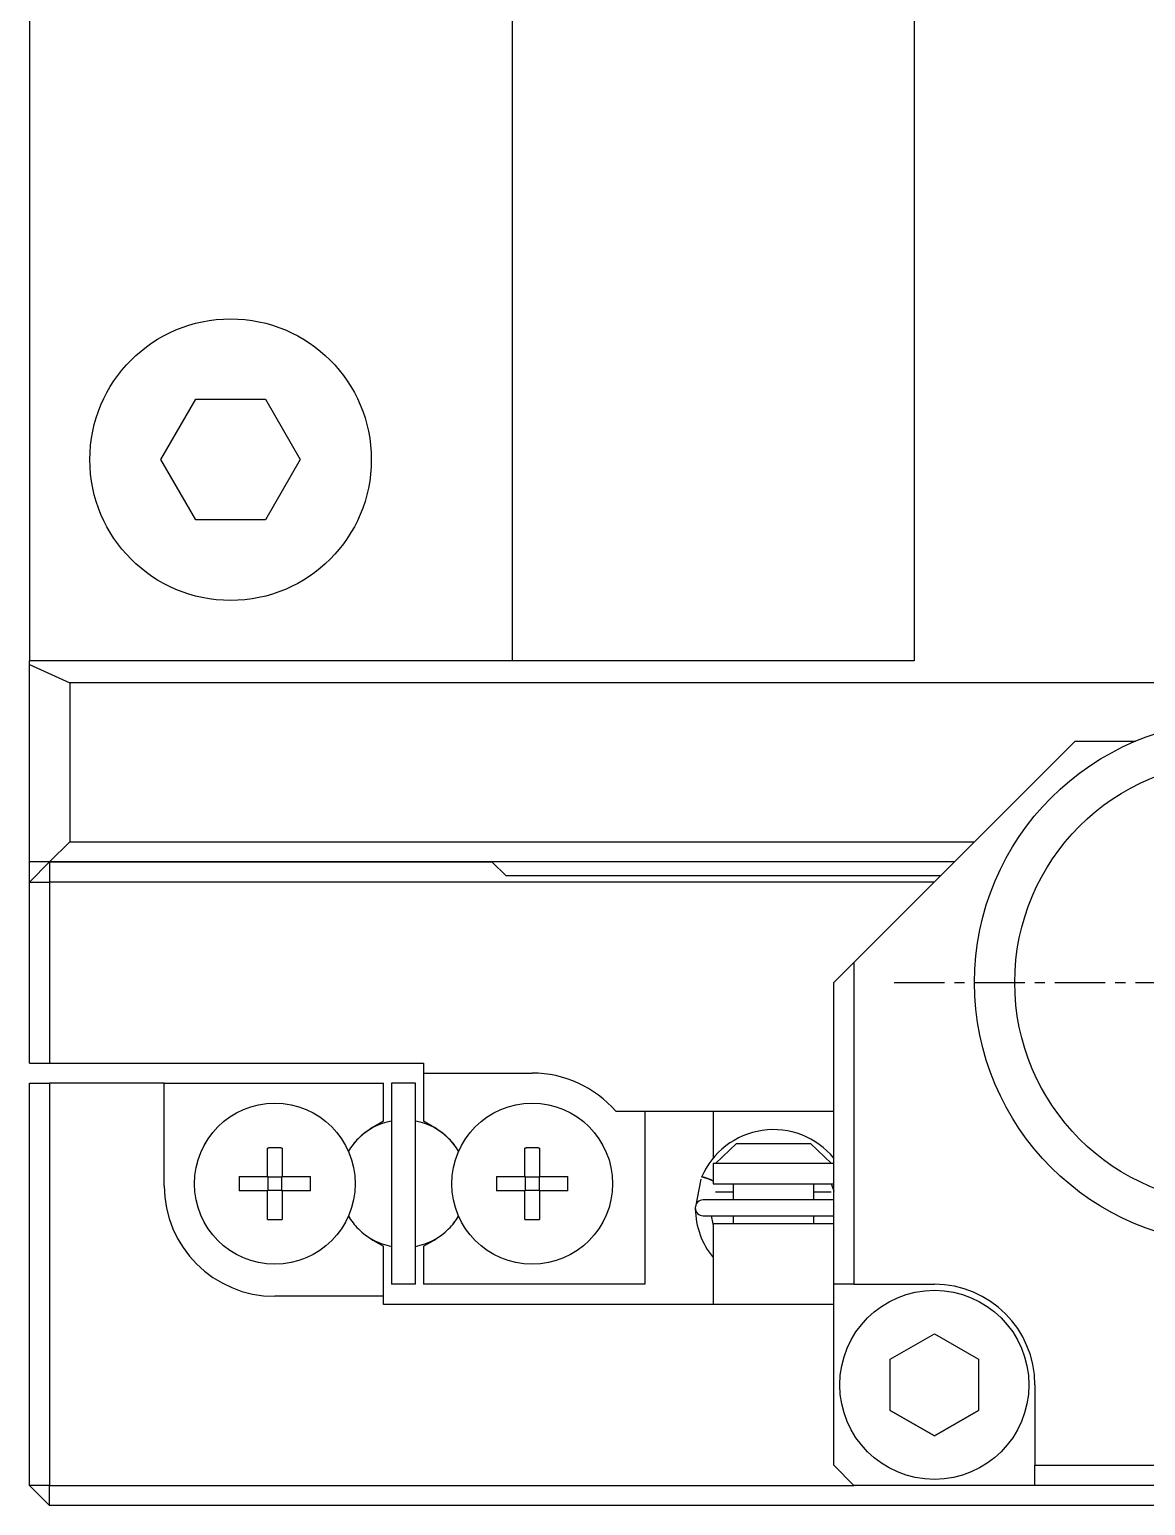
# Model space of a CAD drawing. Extents: x 93 to 387, y 67 to 413.
# Drawn here: x 110.28 to 138.03, y 274.05 to 310.75 of the extents above; entities that cross this region are included whole.
import ezdxf

# ---------------------------------------------------------------- set-up
doc = ezdxf.new("R2010")
doc.units = 0
doc.linetypes.add('CENTER', pattern=[2, 1.25, -0.25, 0.25, -0.25])
doc.layers.get('0').update_dxf_attribs({"linetype": 'CONTINUOUS'})

msp = doc.modelspace()

# ---------------------------------------------------------------- linework, layer by layer
at = {"color": 7, "linetype": 'CONTINUOUS'}
for p, q in [((110.278, 329.553), (110.278, 295.053)), ((132.278, 325.041), (132.278, 295.053)), ((113.546, 300.053), (114.412, 301.553)), ((114.412, 301.553), (116.144, 301.553)), ((116.144, 301.553), (117.01, 300.053)), ((114.412, 298.553), (113.546, 300.053)), ((117.01, 300.053), (116.144, 298.553)), ((116.144, 298.553), (114.412, 298.553)), ((113.278, 295.053), (110.278, 295.053)), ((110.278, 294.963), (110.278, 295.053)), ((113.628, 295.053), (113.278, 295.053)), ((116.928, 295.053), (113.628, 295.053)), ((117.278, 295.053), (116.928, 295.053)), ((132.278, 295.053), (117.278, 295.053)), ((110.278, 290.053), (110.278, 294.963)), ((110.278, 294.963), (111.278, 294.507)), ((169.278, 294.507), (111.278, 294.507)), ((111.278, 294.507), (111.278, 290.553)), ((136.278, 293.053), (130.778, 287.553)), ((136.278, 293.053), (137.778, 293.053)), ((110.778, 290.053), (111.278, 290.553)), ((111.278, 290.553), (133.778, 290.553)), ((110.278, 289.553), (110.278, 290.053)), ((110.778, 290.053), (110.278, 290.053)), ((110.778, 290.053), (110.278, 289.553)), ((121.778, 290.053), (110.778, 290.053)), ((110.778, 290.053), (121.778, 290.053)), ((110.778, 290.053), (110.778, 289.553)), ((133.278, 290.053), (121.778, 290.053)), ((122.128, 289.703), (121.778, 290.053)), ((110.278, 285.053), (110.278, 289.553)), ((110.278, 289.553), (110.778, 289.553)), ((132.778, 289.553), (110.778, 289.553)), ((110.778, 289.553), (110.778, 285.053)), ((132.928, 289.703), (122.128, 289.703)), ((130.278, 287.053), (130.778, 287.553)), ((130.778, 287.553), (130.778, 279.553)), ((130.278, 279.553), (130.278, 287.053)), ((110.278, 285.053), (110.778, 285.053)), ((110.778, 285.053), (120.078, 285.053)), ((120.078, 285.053), (120.078, 284.803)), ((120.078, 284.803), (122.778, 284.803)), ((120.078, 284.803), (120.078, 283.604)), ((110.278, 274.553), (110.278, 284.553)), ((110.278, 284.553), (110.778, 284.553)), ((110.778, 284.553), (110.778, 274.553)), ((113.628, 284.553), (110.778, 284.553)), ((113.628, 284.553), (119.078, 284.553)), ((113.628, 282.003), (113.628, 284.553)), ((119.078, 283.604), (119.078, 284.553)), ((119.278, 284.553), (119.278, 279.553)), ((119.878, 284.553), (119.278, 284.553)), ((119.878, 279.553), (119.878, 284.553)), ((124.857, 283.853), (127.703, 283.853)), ((125.578, 283.853), (125.578, 279.553)), ((127.278, 283.853), (127.278, 282.69)), ((127.703, 283.853), (129.853, 283.853)), ((129.853, 283.853), (130.278, 283.853)), ((119.078, 283.604), (118.818, 283.454)), ((120.338, 283.454), (120.078, 283.604)), ((116.198, 282.233), (116.198, 282.94)), ((116.558, 282.94), (116.558, 282.233)), ((122.598, 282.233), (122.598, 282.94)), ((122.958, 282.94), (122.958, 282.233)), ((127.333, 282.553), (127.862, 283.053)), ((127.862, 283.053), (129.695, 283.053)), ((129.695, 283.053), (130.224, 282.553)), ((127.278, 282.553), (127.278, 282.053)), ((127.333, 282.553), (127.278, 282.553)), ((130.224, 282.553), (127.333, 282.553)), ((130.278, 282.553), (130.224, 282.553)), ((115.492, 282.233), (116.198, 282.233)), ((116.209, 282.223), (116.198, 282.233)), ((116.209, 282.223), (116.548, 282.223)), ((116.209, 281.884), (116.209, 282.223)), ((116.548, 282.223), (116.558, 282.233)), ((116.548, 282.223), (116.548, 281.884)), ((116.558, 282.233), (117.265, 282.233)), ((121.892, 282.233), (122.598, 282.233)), ((122.609, 282.223), (122.598, 282.233)), ((122.609, 282.223), (122.948, 282.223)), ((122.609, 281.884), (122.609, 282.223)), ((122.948, 282.223), (122.958, 282.233)), ((122.948, 282.223), (122.948, 281.884)), ((122.958, 282.233), (123.665, 282.233)), ((127.002, 282.243), (126.99, 282.216)), ((126.993, 282.223), (127.216, 282.156)), ((116.198, 281.873), (115.492, 281.873)), ((116.209, 281.884), (116.198, 281.873)), ((116.198, 281.167), (116.198, 281.873)), ((116.548, 281.884), (116.209, 281.884)), ((116.548, 281.884), (116.558, 281.873)), ((116.558, 281.873), (116.558, 281.167)), ((117.265, 281.873), (116.558, 281.873)), ((122.598, 281.873), (121.892, 281.873)), ((122.609, 281.884), (122.598, 281.873)), ((122.598, 281.167), (122.598, 281.873)), ((122.948, 281.884), (122.609, 281.884)), ((122.948, 281.884), (122.958, 281.873)), ((122.958, 281.873), (122.958, 281.167)), ((123.665, 281.873), (122.958, 281.873)), ((126.969, 282.165), (126.835, 281.481)), ((127.216, 282.156), (127.278, 282.125)), ((127.278, 282.053), (130.278, 282.053)), ((127.338, 281.853), (127.778, 281.853)), ((127.338, 281.853), (127.778, 281.853)), ((127.778, 282.053), (127.778, 281.648)), ((129.778, 281.648), (129.778, 282.053)), ((129.778, 281.853), (130.216, 281.853)), ((129.778, 281.853), (130.216, 281.853)), ((130.213, 282.054), (130.279, 281.865)), ((130.278, 281.648), (127.028, 281.648)), ((127.028, 281.258), (130.278, 281.258)), ((127.275, 281.053), (127.235, 281.258)), ((127.778, 281.258), (127.778, 281.053)), ((129.778, 281.053), (129.778, 281.258)), ((127.278, 281.042), (127.275, 281.053)), ((130.278, 281.053), (127.278, 281.053)), ((127.278, 281.053), (127.278, 279.053)), ((118.818, 280.653), (119.078, 280.503)), ((119.078, 279.253), (119.078, 280.503)), ((120.078, 280.503), (120.338, 280.653)), ((120.078, 280.503), (120.078, 279.553)), ((119.078, 279.253), (116.378, 279.253)), ((119.078, 279.053), (119.078, 279.253)), ((119.878, 279.553), (119.278, 279.553)), ((125.578, 279.553), (120.078, 279.553)), ((130.278, 275.053), (130.278, 279.553)), ((130.778, 279.553), (130.278, 279.553)), ((130.778, 279.553), (132.778, 279.553)), ((130.278, 279.053), (119.078, 279.053)), ((131.678, 277.689), (132.778, 278.324)), ((132.778, 278.324), (133.878, 277.689)), ((131.678, 276.418), (131.678, 277.689)), ((133.878, 277.689), (133.878, 276.418)), ((135.278, 277.053), (135.278, 275.053)), ((131.678, 276.418), (132.778, 275.783)), ((132.778, 275.783), (131.678, 276.418)), ((132.778, 275.783), (133.878, 276.418)), ((133.878, 276.418), (132.778, 275.783)), ((130.278, 275.053), (130.778, 274.553)), ((135.278, 275.053), (145.278, 275.053)), ((135.278, 274.553), (135.278, 275.053)), ((110.778, 274.553), (110.278, 274.553)), ((110.778, 274.053), (110.278, 274.553)), ((110.778, 274.553), (130.778, 274.553)), ((110.778, 274.053), (110.778, 274.553)), ((135.278, 274.553), (130.778, 274.553)), ((145.278, 274.553), (135.278, 274.553)), ((169.778, 274.053), (110.778, 274.053))]:
    msp.add_line(p, q, dxfattribs=at)
at = {"color": 3, "linetype": 'CONTINUOUS'}
msp.add_line((122.278, 329.598), (122.278, 295.053), dxfattribs=at)
at = {"color": 1, "linetype": 'CENTER'}
msp.add_line((131.778, 287.053), (148.778, 287.053), dxfattribs=at)
at = {"color": 7, "linetype": 'CONTINUOUS'}
for points in [[(116.558, 282.94, 0), (116.555, 282.94, 0), (116.553, 282.94, 0), (116.55, 282.94, 0), (116.547, 282.94, 0), (116.544, 282.94, 0), (116.541, 282.94, 0), (116.539, 282.94, 0), (116.536, 282.94, 0), (116.533, 282.94, 0), (116.53, 282.941, 0), (116.527, 282.941, 0), (116.525, 282.941, 0), (116.522, 282.941, 0), (116.519, 282.941, 0), (116.516, 282.941, 0), (116.513, 282.941, 0), (116.51, 282.941, 0), (116.508, 282.941, 0), (116.505, 282.941, 0), (116.502, 282.941, 0), (116.499, 282.941, 0), (116.496, 282.941, 0), (116.494, 282.941, 0), (116.491, 282.941, 0), (116.488, 282.941, 0), (116.485, 282.941, 0), (116.482, 282.941, 0), (116.48, 282.941, 0), (116.477, 282.941, 0), (116.474, 282.941, 0), (116.471, 282.942, 0), (116.468, 282.942, 0), (116.465, 282.942, 0), (116.463, 282.942, 0), (116.46, 282.942, 0), (116.457, 282.942, 0), (116.454, 282.942, 0), (116.451, 282.942, 0), (116.449, 282.942, 0), (116.446, 282.942, 0), (116.443, 282.942, 0), (116.44, 282.942, 0), (116.437, 282.942, 0), (116.435, 282.942, 0), (116.432, 282.942, 0), (116.429, 282.942, 0), (116.426, 282.942, 0), (116.423, 282.942, 0), (116.42, 282.942, 0), (116.418, 282.942, 0), (116.415, 282.942, 0), (116.412, 282.942, 0), (116.409, 282.942, 0), (116.406, 282.942, 0), (116.404, 282.942, 0), (116.401, 282.942, 0), (116.398, 282.942, 0), (116.395, 282.942, 0), (116.392, 282.942, 0), (116.39, 282.942, 0), (116.387, 282.942, 0), (116.384, 282.942, 0), (116.381, 282.942, 0), (116.378, 282.942, 0), (116.375, 282.942, 0), (116.373, 282.942, 0), (116.37, 282.942, 0), (116.367, 282.942, 0), (116.364, 282.942, 0), (116.361, 282.942, 0), (116.359, 282.942, 0), (116.356, 282.942, 0), (116.353, 282.942, 0), (116.35, 282.942, 0), (116.347, 282.942, 0), (116.344, 282.942, 0), (116.342, 282.942, 0), (116.339, 282.942, 0), (116.336, 282.942, 0), (116.333, 282.942, 0), (116.33, 282.942, 0), (116.328, 282.942, 0), (116.325, 282.942, 0), (116.322, 282.942, 0), (116.319, 282.942, 0), (116.316, 282.942, 0), (116.314, 282.942, 0), (116.311, 282.942, 0), (116.308, 282.942, 0), (116.305, 282.942, 0), (116.302, 282.942, 0), (116.299, 282.942, 0), (116.297, 282.942, 0), (116.294, 282.942, 0), (116.291, 282.942, 0), (116.288, 282.942, 0), (116.285, 282.942, 0), (116.283, 282.941, 0), (116.28, 282.941, 0), (116.277, 282.941, 0), (116.274, 282.941, 0), (116.271, 282.941, 0), (116.269, 282.941, 0), (116.266, 282.941, 0), (116.263, 282.941, 0), (116.26, 282.941, 0), (116.257, 282.941, 0), (116.254, 282.941, 0), (116.252, 282.941, 0), (116.249, 282.941, 0), (116.246, 282.941, 0), (116.243, 282.941, 0), (116.24, 282.941, 0), (116.238, 282.941, 0), (116.235, 282.941, 0), (116.232, 282.941, 0), (116.229, 282.941, 0), (116.226, 282.941, 0), (116.224, 282.94, 0), (116.221, 282.94, 0), (116.218, 282.94, 0), (116.215, 282.94, 0), (116.212, 282.94, 0), (116.209, 282.94, 0), (116.207, 282.94, 0), (116.204, 282.94, 0), (116.201, 282.94, 0), (116.198, 282.94, 0)], [(122.958, 282.94, 0), (122.955, 282.94, 0), (122.953, 282.94, 0), (122.95, 282.94, 0), (122.947, 282.94, 0), (122.944, 282.94, 0), (122.941, 282.94, 0), (122.939, 282.94, 0), (122.936, 282.94, 0), (122.933, 282.94, 0), (122.93, 282.941, 0), (122.927, 282.941, 0), (122.925, 282.941, 0), (122.922, 282.941, 0), (122.919, 282.941, 0), (122.916, 282.941, 0), (122.913, 282.941, 0), (122.91, 282.941, 0), (122.908, 282.941, 0), (122.905, 282.941, 0), (122.902, 282.941, 0), (122.899, 282.941, 0), (122.896, 282.941, 0), (122.894, 282.941, 0), (122.891, 282.941, 0), (122.888, 282.941, 0), (122.885, 282.941, 0), (122.882, 282.941, 0), (122.88, 282.941, 0), (122.877, 282.941, 0), (122.874, 282.941, 0), (122.871, 282.942, 0), (122.868, 282.942, 0), (122.865, 282.942, 0), (122.863, 282.942, 0), (122.86, 282.942, 0), (122.857, 282.942, 0), (122.854, 282.942, 0), (122.851, 282.942, 0), (122.849, 282.942, 0), (122.846, 282.942, 0), (122.843, 282.942, 0), (122.84, 282.942, 0), (122.837, 282.942, 0), (122.835, 282.942, 0), (122.832, 282.942, 0), (122.829, 282.942, 0), (122.826, 282.942, 0), (122.823, 282.942, 0), (122.82, 282.942, 0), (122.818, 282.942, 0), (122.815, 282.942, 0), (122.812, 282.942, 0), (122.809, 282.942, 0), (122.806, 282.942, 0), (122.804, 282.942, 0), (122.801, 282.942, 0), (122.798, 282.942, 0), (122.795, 282.942, 0), (122.792, 282.942, 0), (122.79, 282.942, 0), (122.787, 282.942, 0), (122.784, 282.942, 0), (122.781, 282.942, 0), (122.778, 282.942, 0), (122.775, 282.942, 0), (122.773, 282.942, 0), (122.77, 282.942, 0), (122.767, 282.942, 0), (122.764, 282.942, 0), (122.761, 282.942, 0), (122.759, 282.942, 0), (122.756, 282.942, 0), (122.753, 282.942, 0), (122.75, 282.942, 0), (122.747, 282.942, 0), (122.744, 282.942, 0), (122.742, 282.942, 0), (122.739, 282.942, 0), (122.736, 282.942, 0), (122.733, 282.942, 0), (122.73, 282.942, 0), (122.728, 282.942, 0), (122.725, 282.942, 0), (122.722, 282.942, 0), (122.719, 282.942, 0), (122.716, 282.942, 0), (122.714, 282.942, 0), (122.711, 282.942, 0), (122.708, 282.942, 0), (122.705, 282.942, 0), (122.702, 282.942, 0), (122.699, 282.942, 0), (122.697, 282.942, 0), (122.694, 282.942, 0), (122.691, 282.942, 0), (122.688, 282.942, 0), (122.685, 282.942, 0), (122.683, 282.941, 0), (122.68, 282.941, 0), (122.677, 282.941, 0), (122.674, 282.941, 0), (122.671, 282.941, 0), (122.669, 282.941, 0), (122.666, 282.941, 0), (122.663, 282.941, 0), (122.66, 282.941, 0), (122.657, 282.941, 0), (122.654, 282.941, 0), (122.652, 282.941, 0), (122.649, 282.941, 0), (122.646, 282.941, 0), (122.643, 282.941, 0), (122.64, 282.941, 0), (122.638, 282.941, 0), (122.635, 282.941, 0), (122.632, 282.941, 0), (122.629, 282.941, 0), (122.626, 282.941, 0), (122.624, 282.94, 0), (122.621, 282.94, 0), (122.618, 282.94, 0), (122.615, 282.94, 0), (122.612, 282.94, 0), (122.609, 282.94, 0), (122.607, 282.94, 0), (122.604, 282.94, 0), (122.601, 282.94, 0), (122.598, 282.94, 0)], [(115.492, 282.233, 0), (115.492, 282.231, 0), (115.492, 282.228, 0), (115.492, 282.225, 0), (115.492, 282.222, 0), (115.492, 282.219, 0), (115.491, 282.217, 0), (115.491, 282.214, 0), (115.491, 282.211, 0), (115.491, 282.208, 0), (115.491, 282.205, 0), (115.491, 282.203, 0), (115.491, 282.2, 0), (115.491, 282.197, 0), (115.491, 282.194, 0), (115.491, 282.191, 0), (115.491, 282.189, 0), (115.491, 282.186, 0), (115.491, 282.183, 0), (115.491, 282.18, 0), (115.491, 282.177, 0), (115.491, 282.174, 0), (115.491, 282.172, 0), (115.491, 282.169, 0), (115.491, 282.166, 0), (115.49, 282.163, 0), (115.49, 282.16, 0), (115.49, 282.158, 0), (115.49, 282.155, 0), (115.49, 282.152, 0), (115.49, 282.149, 0), (115.49, 282.146, 0), (115.49, 282.144, 0), (115.49, 282.141, 0), (115.49, 282.138, 0), (115.49, 282.135, 0), (115.49, 282.132, 0), (115.49, 282.129, 0), (115.49, 282.127, 0), (115.49, 282.124, 0), (115.49, 282.121, 0), (115.49, 282.118, 0), (115.49, 282.115, 0), (115.49, 282.113, 0), (115.49, 282.11, 0), (115.49, 282.107, 0), (115.49, 282.104, 0), (115.49, 282.101, 0), (115.49, 282.099, 0), (115.49, 282.096, 0), (115.49, 282.093, 0), (115.49, 282.09, 0), (115.49, 282.087, 0), (115.49, 282.084, 0), (115.49, 282.082, 0), (115.49, 282.079, 0), (115.49, 282.076, 0), (115.49, 282.073, 0), (115.49, 282.07, 0), (115.49, 282.068, 0), (115.49, 282.065, 0), (115.49, 282.062, 0), (115.49, 282.059, 0), (115.49, 282.056, 0), (115.49, 282.053, 0), (115.49, 282.051, 0), (115.49, 282.048, 0), (115.49, 282.045, 0), (115.49, 282.042, 0), (115.49, 282.039, 0), (115.49, 282.037, 0), (115.49, 282.034, 0), (115.49, 282.031, 0), (115.49, 282.028, 0), (115.49, 282.025, 0), (115.49, 282.023, 0), (115.49, 282.02, 0), (115.49, 282.017, 0), (115.49, 282.014, 0), (115.49, 282.011, 0), (115.49, 282.008, 0), (115.49, 282.006, 0), (115.49, 282.003, 0), (115.49, 282, 0), (115.49, 281.997, 0), (115.49, 281.994, 0), (115.49, 281.992, 0), (115.49, 281.989, 0), (115.49, 281.986, 0), (115.49, 281.983, 0), (115.49, 281.98, 0), (115.49, 281.978, 0), (115.49, 281.975, 0), (115.49, 281.972, 0), (115.49, 281.969, 0), (115.49, 281.966, 0), (115.49, 281.963, 0), (115.49, 281.961, 0), (115.49, 281.958, 0), (115.49, 281.955, 0), (115.49, 281.952, 0), (115.49, 281.949, 0), (115.49, 281.947, 0), (115.49, 281.944, 0), (115.491, 281.941, 0), (115.491, 281.938, 0), (115.491, 281.935, 0), (115.491, 281.933, 0), (115.491, 281.93, 0), (115.491, 281.927, 0), (115.491, 281.924, 0), (115.491, 281.921, 0), (115.491, 281.918, 0), (115.491, 281.916, 0), (115.491, 281.913, 0), (115.491, 281.91, 0), (115.491, 281.907, 0), (115.491, 281.904, 0), (115.491, 281.902, 0), (115.491, 281.899, 0), (115.491, 281.896, 0), (115.491, 281.893, 0), (115.491, 281.89, 0), (115.492, 281.888, 0), (115.492, 281.885, 0), (115.492, 281.882, 0), (115.492, 281.879, 0), (115.492, 281.876, 0), (115.492, 281.873, 0)], [(117.265, 281.873, 0), (117.265, 281.876, 0), (117.265, 281.879, 0), (117.265, 281.882, 0), (117.265, 281.885, 0), (117.265, 281.888, 0), (117.265, 281.89, 0), (117.265, 281.893, 0), (117.265, 281.896, 0), (117.265, 281.899, 0), (117.265, 281.902, 0), (117.265, 281.904, 0), (117.265, 281.907, 0), (117.265, 281.91, 0), (117.265, 281.913, 0), (117.266, 281.916, 0), (117.266, 281.918, 0), (117.266, 281.921, 0), (117.266, 281.924, 0), (117.266, 281.927, 0), (117.266, 281.93, 0), (117.266, 281.933, 0), (117.266, 281.935, 0), (117.266, 281.938, 0), (117.266, 281.941, 0), (117.266, 281.944, 0), (117.266, 281.947, 0), (117.266, 281.949, 0), (117.266, 281.952, 0), (117.266, 281.955, 0), (117.266, 281.958, 0), (117.266, 281.961, 0), (117.266, 281.963, 0), (117.266, 281.966, 0), (117.266, 281.969, 0), (117.266, 281.972, 0), (117.266, 281.975, 0), (117.266, 281.978, 0), (117.266, 281.98, 0), (117.267, 281.983, 0), (117.267, 281.986, 0), (117.267, 281.989, 0), (117.267, 281.992, 0), (117.267, 281.994, 0), (117.267, 281.997, 0), (117.267, 282, 0), (117.267, 282.003, 0), (117.267, 282.006, 0), (117.267, 282.008, 0), (117.267, 282.011, 0), (117.267, 282.014, 0), (117.267, 282.017, 0), (117.267, 282.02, 0), (117.267, 282.023, 0), (117.267, 282.025, 0), (117.267, 282.028, 0), (117.267, 282.031, 0), (117.267, 282.034, 0), (117.267, 282.037, 0), (117.267, 282.039, 0), (117.267, 282.042, 0), (117.267, 282.045, 0), (117.267, 282.048, 0), (117.267, 282.051, 0), (117.267, 282.053, 0), (117.267, 282.056, 0), (117.267, 282.059, 0), (117.267, 282.062, 0), (117.267, 282.065, 0), (117.267, 282.068, 0), (117.267, 282.07, 0), (117.267, 282.073, 0), (117.267, 282.076, 0), (117.267, 282.079, 0), (117.267, 282.082, 0), (117.267, 282.084, 0), (117.267, 282.087, 0), (117.267, 282.09, 0), (117.267, 282.093, 0), (117.267, 282.096, 0), (117.267, 282.099, 0), (117.267, 282.101, 0), (117.267, 282.104, 0), (117.267, 282.107, 0), (117.267, 282.11, 0), (117.267, 282.113, 0), (117.267, 282.115, 0), (117.267, 282.118, 0), (117.267, 282.121, 0), (117.267, 282.124, 0), (117.266, 282.127, 0), (117.266, 282.129, 0), (117.266, 282.132, 0), (117.266, 282.135, 0), (117.266, 282.138, 0), (117.266, 282.141, 0), (117.266, 282.144, 0), (117.266, 282.146, 0), (117.266, 282.149, 0), (117.266, 282.152, 0), (117.266, 282.155, 0), (117.266, 282.158, 0), (117.266, 282.16, 0), (117.266, 282.163, 0), (117.266, 282.166, 0), (117.266, 282.169, 0), (117.266, 282.172, 0), (117.266, 282.174, 0), (117.266, 282.177, 0), (117.266, 282.18, 0), (117.266, 282.183, 0), (117.266, 282.186, 0), (117.266, 282.189, 0), (117.266, 282.191, 0), (117.265, 282.194, 0), (117.265, 282.197, 0), (117.265, 282.2, 0), (117.265, 282.203, 0), (117.265, 282.205, 0), (117.265, 282.208, 0), (117.265, 282.211, 0), (117.265, 282.214, 0), (117.265, 282.217, 0), (117.265, 282.219, 0), (117.265, 282.222, 0), (117.265, 282.225, 0), (117.265, 282.228, 0), (117.265, 282.231, 0), (117.265, 282.233, 0)], [(121.892, 282.233, 0), (121.892, 282.231, 0), (121.892, 282.228, 0), (121.892, 282.225, 0), (121.892, 282.222, 0), (121.892, 282.219, 0), (121.891, 282.217, 0), (121.891, 282.214, 0), (121.891, 282.211, 0), (121.891, 282.208, 0), (121.891, 282.205, 0), (121.891, 282.203, 0), (121.891, 282.2, 0), (121.891, 282.197, 0), (121.891, 282.194, 0), (121.891, 282.191, 0), (121.891, 282.189, 0), (121.891, 282.186, 0), (121.891, 282.183, 0), (121.891, 282.18, 0), (121.891, 282.177, 0), (121.891, 282.174, 0), (121.891, 282.172, 0), (121.891, 282.169, 0), (121.891, 282.166, 0), (121.89, 282.163, 0), (121.89, 282.16, 0), (121.89, 282.158, 0), (121.89, 282.155, 0), (121.89, 282.152, 0), (121.89, 282.149, 0), (121.89, 282.146, 0), (121.89, 282.144, 0), (121.89, 282.141, 0), (121.89, 282.138, 0), (121.89, 282.135, 0), (121.89, 282.132, 0), (121.89, 282.129, 0), (121.89, 282.127, 0), (121.89, 282.124, 0), (121.89, 282.121, 0), (121.89, 282.118, 0), (121.89, 282.115, 0), (121.89, 282.113, 0), (121.89, 282.11, 0), (121.89, 282.107, 0), (121.89, 282.104, 0), (121.89, 282.101, 0), (121.89, 282.099, 0), (121.89, 282.096, 0), (121.89, 282.093, 0), (121.89, 282.09, 0), (121.89, 282.087, 0), (121.89, 282.084, 0), (121.89, 282.082, 0), (121.89, 282.079, 0), (121.89, 282.076, 0), (121.89, 282.073, 0), (121.89, 282.07, 0), (121.89, 282.068, 0), (121.89, 282.065, 0), (121.89, 282.062, 0), (121.89, 282.059, 0), (121.89, 282.056, 0), (121.89, 282.053, 0), (121.89, 282.051, 0), (121.89, 282.048, 0), (121.89, 282.045, 0), (121.89, 282.042, 0), (121.89, 282.039, 0), (121.89, 282.037, 0), (121.89, 282.034, 0), (121.89, 282.031, 0), (121.89, 282.028, 0), (121.89, 282.025, 0), (121.89, 282.023, 0), (121.89, 282.02, 0), (121.89, 282.017, 0), (121.89, 282.014, 0), (121.89, 282.011, 0), (121.89, 282.008, 0), (121.89, 282.006, 0), (121.89, 282.003, 0), (121.89, 282, 0), (121.89, 281.997, 0), (121.89, 281.994, 0), (121.89, 281.992, 0), (121.89, 281.989, 0), (121.89, 281.986, 0), (121.89, 281.983, 0), (121.89, 281.98, 0), (121.89, 281.978, 0), (121.89, 281.975, 0), (121.89, 281.972, 0), (121.89, 281.969, 0), (121.89, 281.966, 0), (121.89, 281.963, 0), (121.89, 281.961, 0), (121.89, 281.958, 0), (121.89, 281.955, 0), (121.89, 281.952, 0), (121.89, 281.949, 0), (121.89, 281.947, 0), (121.89, 281.944, 0), (121.891, 281.941, 0), (121.891, 281.938, 0), (121.891, 281.935, 0), (121.891, 281.933, 0), (121.891, 281.93, 0), (121.891, 281.927, 0), (121.891, 281.924, 0), (121.891, 281.921, 0), (121.891, 281.918, 0), (121.891, 281.916, 0), (121.891, 281.913, 0), (121.891, 281.91, 0), (121.891, 281.907, 0), (121.891, 281.904, 0), (121.891, 281.902, 0), (121.891, 281.899, 0), (121.891, 281.896, 0), (121.891, 281.893, 0), (121.891, 281.89, 0), (121.892, 281.888, 0), (121.892, 281.885, 0), (121.892, 281.882, 0), (121.892, 281.879, 0), (121.892, 281.876, 0), (121.892, 281.873, 0)], [(123.665, 281.873, 0), (123.665, 281.876, 0), (123.665, 281.879, 0), (123.665, 281.882, 0), (123.665, 281.885, 0), (123.665, 281.888, 0), (123.665, 281.89, 0), (123.665, 281.893, 0), (123.665, 281.896, 0), (123.665, 281.899, 0), (123.665, 281.902, 0), (123.665, 281.904, 0), (123.665, 281.907, 0), (123.665, 281.91, 0), (123.665, 281.913, 0), (123.666, 281.916, 0), (123.666, 281.918, 0), (123.666, 281.921, 0), (123.666, 281.924, 0), (123.666, 281.927, 0), (123.666, 281.93, 0), (123.666, 281.933, 0), (123.666, 281.935, 0), (123.666, 281.938, 0), (123.666, 281.941, 0), (123.666, 281.944, 0), (123.666, 281.947, 0), (123.666, 281.949, 0), (123.666, 281.952, 0), (123.666, 281.955, 0), (123.666, 281.958, 0), (123.666, 281.961, 0), (123.666, 281.963, 0), (123.666, 281.966, 0), (123.666, 281.969, 0), (123.666, 281.972, 0), (123.666, 281.975, 0), (123.666, 281.978, 0), (123.666, 281.98, 0), (123.667, 281.983, 0), (123.667, 281.986, 0), (123.667, 281.989, 0), (123.667, 281.992, 0), (123.667, 281.994, 0), (123.667, 281.997, 0), (123.667, 282, 0), (123.667, 282.003, 0), (123.667, 282.006, 0), (123.667, 282.008, 0), (123.667, 282.011, 0), (123.667, 282.014, 0), (123.667, 282.017, 0), (123.667, 282.02, 0), (123.667, 282.023, 0), (123.667, 282.025, 0), (123.667, 282.028, 0), (123.667, 282.031, 0), (123.667, 282.034, 0), (123.667, 282.037, 0), (123.667, 282.039, 0), (123.667, 282.042, 0), (123.667, 282.045, 0), (123.667, 282.048, 0), (123.667, 282.051, 0), (123.667, 282.053, 0), (123.667, 282.056, 0), (123.667, 282.059, 0), (123.667, 282.062, 0), (123.667, 282.065, 0), (123.667, 282.068, 0), (123.667, 282.07, 0), (123.667, 282.073, 0), (123.667, 282.076, 0), (123.667, 282.079, 0), (123.667, 282.082, 0), (123.667, 282.084, 0), (123.667, 282.087, 0), (123.667, 282.09, 0), (123.667, 282.093, 0), (123.667, 282.096, 0), (123.667, 282.099, 0), (123.667, 282.101, 0), (123.667, 282.104, 0), (123.667, 282.107, 0), (123.667, 282.11, 0), (123.667, 282.113, 0), (123.667, 282.115, 0), (123.667, 282.118, 0), (123.667, 282.121, 0), (123.667, 282.124, 0), (123.666, 282.127, 0), (123.666, 282.129, 0), (123.666, 282.132, 0), (123.666, 282.135, 0), (123.666, 282.138, 0), (123.666, 282.141, 0), (123.666, 282.144, 0), (123.666, 282.146, 0), (123.666, 282.149, 0), (123.666, 282.152, 0), (123.666, 282.155, 0), (123.666, 282.158, 0), (123.666, 282.16, 0), (123.666, 282.163, 0), (123.666, 282.166, 0), (123.666, 282.169, 0), (123.666, 282.172, 0), (123.666, 282.174, 0), (123.666, 282.177, 0), (123.666, 282.18, 0), (123.666, 282.183, 0), (123.666, 282.186, 0), (123.666, 282.189, 0), (123.666, 282.191, 0), (123.665, 282.194, 0), (123.665, 282.197, 0), (123.665, 282.2, 0), (123.665, 282.203, 0), (123.665, 282.205, 0), (123.665, 282.208, 0), (123.665, 282.211, 0), (123.665, 282.214, 0), (123.665, 282.217, 0), (123.665, 282.219, 0), (123.665, 282.222, 0), (123.665, 282.225, 0), (123.665, 282.228, 0), (123.665, 282.231, 0), (123.665, 282.233, 0)], [(126.994, 282.217, 0), (126.994, 282.217, 0), (126.994, 282.217, 0), (126.994, 282.217, 0), (126.994, 282.217, 0), (126.994, 282.217, 0), (126.994, 282.217, 0), (126.993, 282.217, 0), (126.993, 282.217, 0), (126.993, 282.217, 0), (126.993, 282.217, 0), (126.993, 282.217, 0), (126.993, 282.217, 0), (126.993, 282.217, 0), (126.993, 282.217, 0), (126.993, 282.217, 0), (126.993, 282.217, 0), (126.993, 282.217, 0), (126.993, 282.217, 0), (126.993, 282.217, 0), (126.993, 282.217, 0), (126.993, 282.217, 0), (126.993, 282.217, 0), (126.993, 282.217, 0), (126.992, 282.217, 0), (126.992, 282.217, 0), (126.992, 282.217, 0), (126.992, 282.217, 0), (126.992, 282.217, 0), (126.992, 282.217, 0), (126.992, 282.217, 0), (126.992, 282.217, 0), (126.992, 282.217, 0), (126.992, 282.217, 0), (126.992, 282.217, 0), (126.992, 282.217, 0), (126.992, 282.217, 0), (126.992, 282.217, 0), (126.992, 282.217, 0), (126.992, 282.217, 0), (126.992, 282.217, 0), (126.992, 282.217, 0), (126.991, 282.217, 0), (126.991, 282.217, 0), (126.991, 282.217, 0), (126.991, 282.217, 0), (126.991, 282.217, 0), (126.991, 282.217, 0), (126.991, 282.217, 0), (126.991, 282.217, 0), (126.991, 282.217, 0), (126.991, 282.217, 0), (126.991, 282.217, 0), (126.991, 282.217, 0), (126.991, 282.217, 0), (126.991, 282.217, 0), (126.991, 282.217, 0), (126.991, 282.217, 0), (126.991, 282.217, 0), (126.991, 282.217, 0), (126.991, 282.216, 0), (126.991, 282.216, 0), (126.991, 282.216, 0), (126.99, 282.216, 0), (126.99, 282.216, 0), (126.99, 282.216, 0), (126.99, 282.216, 0), (126.99, 282.216, 0), (126.99, 282.216, 0), (126.99, 282.216, 0), (126.99, 282.216, 0), (126.99, 282.216, 0), (126.99, 282.216, 0), (126.99, 282.216, 0), (126.99, 282.216, 0), (126.99, 282.216, 0), (126.99, 282.216, 0), (126.99, 282.216, 0), (126.99, 282.216, 0), (126.99, 282.216, 0), (126.99, 282.216, 0), (126.99, 282.216, 0), (126.99, 282.216, 0), (126.99, 282.216, 0), (126.99, 282.216, 0), (126.99, 282.216, 0), (126.99, 282.216, 0), (126.99, 282.216, 0), (126.99, 282.216, 0), (126.989, 282.216, 0), (126.989, 282.216, 0), (126.989, 282.216, 0), (126.989, 282.216, 0), (126.989, 282.216, 0), (126.989, 282.216, 0), (126.989, 282.216, 0), (126.989, 282.216, 0), (126.989, 282.216, 0), (126.989, 282.216, 0), (126.989, 282.216, 0), (126.989, 282.216, 0), (126.989, 282.215, 0), (126.989, 282.215, 0), (126.989, 282.215, 0), (126.989, 282.215, 0), (126.989, 282.215, 0), (126.989, 282.215, 0), (126.989, 282.215, 0), (126.989, 282.215, 0), (126.989, 282.215, 0), (126.989, 282.215, 0), (126.989, 282.215, 0), (126.989, 282.215, 0), (126.989, 282.215, 0), (126.989, 282.215, 0), (126.989, 282.215, 0), (126.989, 282.215, 0), (126.989, 282.215, 0), (126.989, 282.215, 0), (126.989, 282.215, 0), (126.989, 282.215, 0), (126.989, 282.215, 0), (126.989, 282.215, 0), (126.989, 282.215, 0), (126.989, 282.215, 0), (126.988, 282.215, 0), (126.988, 282.215, 0), (126.988, 282.215, 0), (126.988, 282.215, 0)], [(126.988, 282.215, 0), (126.988, 282.215, 0), (126.988, 282.215, 0), (126.988, 282.215, 0), (126.988, 282.215, 0), (126.988, 282.215, 0), (126.988, 282.215, 0), (126.988, 282.215, 0), (126.988, 282.215, 0), (126.988, 282.215, 0), (126.988, 282.215, 0), (126.988, 282.215, 0), (126.988, 282.215, 0), (126.988, 282.215, 0), (126.988, 282.215, 0), (126.988, 282.215, 0), (126.988, 282.215, 0), (126.988, 282.215, 0), (126.988, 282.215, 0), (126.988, 282.215, 0), (126.988, 282.215, 0), (126.988, 282.215, 0), (126.988, 282.215, 0), (126.988, 282.215, 0), (126.988, 282.215, 0), (126.988, 282.215, 0), (126.988, 282.215, 0), (126.988, 282.215, 0), (126.988, 282.215, 0), (126.988, 282.215, 0), (126.988, 282.215, 0), (126.988, 282.215, 0), (126.988, 282.215, 0), (126.988, 282.215, 0), (126.988, 282.215, 0), (126.988, 282.215, 0), (126.988, 282.215, 0), (126.988, 282.215, 0), (126.988, 282.215, 0), (126.988, 282.215, 0), (126.988, 282.215, 0), (126.988, 282.215, 0), (126.988, 282.215, 0), (126.988, 282.215, 0), (126.988, 282.215, 0), (126.988, 282.215, 0), (126.988, 282.215, 0), (126.988, 282.214, 0), (126.988, 282.214, 0), (126.988, 282.214, 0), (126.988, 282.214, 0), (126.988, 282.214, 0), (126.988, 282.214, 0), (126.988, 282.214, 0), (126.988, 282.214, 0), (126.988, 282.214, 0), (126.988, 282.214, 0), (126.988, 282.214, 0), (126.988, 282.214, 0), (126.988, 282.214, 0), (126.988, 282.214, 0), (126.988, 282.214, 0), (126.988, 282.214, 0), (126.988, 282.214, 0), (126.988, 282.214, 0), (126.988, 282.214, 0), (126.988, 282.214, 0), (126.988, 282.214, 0), (126.988, 282.214, 0), (126.988, 282.214, 0), (126.988, 282.214, 0), (126.988, 282.214, 0), (126.988, 282.214, 0), (126.988, 282.214, 0), (126.988, 282.214, 0), (126.988, 282.214, 0), (126.988, 282.214, 0), (126.988, 282.214, 0), (126.988, 282.214, 0), (126.988, 282.214, 0), (126.988, 282.214, 0), (126.988, 282.214, 0), (126.988, 282.214, 0), (126.988, 282.214, 0), (126.988, 282.214, 0), (126.988, 282.214, 0), (126.988, 282.214, 0), (126.988, 282.214, 0), (126.988, 282.214, 0), (126.988, 282.214, 0), (126.988, 282.214, 0), (126.988, 282.214, 0), (126.988, 282.214, 0), (126.988, 282.214, 0), (126.988, 282.214, 0), (126.988, 282.214, 0), (126.988, 282.214, 0), (126.988, 282.214, 0), (126.988, 282.214, 0), (126.988, 282.214, 0), (126.988, 282.214, 0), (126.988, 282.214, 0), (126.988, 282.214, 0), (126.988, 282.214, 0), (126.988, 282.214, 0), (126.988, 282.214, 0), (126.988, 282.214, 0), (126.988, 282.214, 0), (126.988, 282.214, 0), (126.988, 282.214, 0), (126.988, 282.214, 0), (126.988, 282.214, 0), (126.988, 282.214, 0), (126.988, 282.214, 0), (126.988, 282.214, 0), (126.988, 282.214, 0), (126.988, 282.214, 0), (126.988, 282.214, 0), (126.988, 282.214, 0), (126.988, 282.214, 0), (126.988, 282.214, 0), (126.988, 282.214, 0), (126.988, 282.214, 0), (126.988, 282.214, 0), (126.988, 282.214, 0), (126.988, 282.214, 0), (126.988, 282.214, 0), (126.988, 282.214, 0), (126.988, 282.214, 0)], [(127.212, 282.147, 0), (127.21, 282.148, 0), (127.208, 282.149, 0), (127.206, 282.15, 0), (127.204, 282.151, 0), (127.202, 282.152, 0), (127.199, 282.153, 0), (127.197, 282.154, 0), (127.195, 282.155, 0), (127.193, 282.156, 0), (127.191, 282.157, 0), (127.189, 282.158, 0), (127.186, 282.159, 0), (127.184, 282.159, 0), (127.182, 282.16, 0), (127.18, 282.161, 0), (127.178, 282.162, 0), (127.176, 282.163, 0), (127.173, 282.164, 0), (127.171, 282.165, 0), (127.169, 282.166, 0), (127.167, 282.167, 0), (127.165, 282.168, 0), (127.162, 282.169, 0), (127.16, 282.17, 0), (127.158, 282.17, 0), (127.156, 282.171, 0), (127.154, 282.172, 0), (127.151, 282.173, 0), (127.149, 282.174, 0), (127.147, 282.175, 0), (127.145, 282.176, 0), (127.143, 282.177, 0), (127.141, 282.177, 0), (127.138, 282.178, 0), (127.136, 282.179, 0), (127.134, 282.18, 0), (127.132, 282.181, 0), (127.13, 282.182, 0), (127.128, 282.182, 0), (127.125, 282.183, 0), (127.123, 282.184, 0), (127.121, 282.185, 0), (127.119, 282.186, 0), (127.117, 282.186, 0), (127.115, 282.187, 0), (127.113, 282.188, 0), (127.111, 282.189, 0), (127.109, 282.189, 0), (127.107, 282.19, 0), (127.105, 282.191, 0), (127.102, 282.192, 0), (127.1, 282.192, 0), (127.098, 282.193, 0), (127.096, 282.194, 0), (127.094, 282.194, 0), (127.092, 282.195, 0), (127.09, 282.196, 0), (127.088, 282.197, 0), (127.086, 282.197, 0), (127.084, 282.198, 0), (127.083, 282.198, 0), (127.081, 282.199, 0), (127.079, 282.2, 0), (127.077, 282.2, 0), (127.075, 282.201, 0), (127.073, 282.202, 0), (127.071, 282.202, 0), (127.069, 282.203, 0), (127.068, 282.203, 0), (127.066, 282.204, 0), (127.064, 282.204, 0), (127.062, 282.205, 0), (127.06, 282.205, 0), (127.059, 282.206, 0), (127.057, 282.206, 0), (127.055, 282.207, 0), (127.053, 282.207, 0), (127.052, 282.208, 0), (127.05, 282.208, 0), (127.048, 282.209, 0), (127.047, 282.209, 0), (127.045, 282.21, 0), (127.044, 282.21, 0), (127.042, 282.211, 0), (127.04, 282.211, 0), (127.039, 282.211, 0), (127.037, 282.212, 0), (127.036, 282.212, 0), (127.034, 282.212, 0), (127.033, 282.213, 0), (127.031, 282.213, 0), (127.03, 282.214, 0), (127.029, 282.214, 0), (127.027, 282.214, 0), (127.026, 282.214, 0), (127.025, 282.215, 0), (127.023, 282.215, 0), (127.022, 282.215, 0), (127.021, 282.215, 0), (127.019, 282.216, 0), (127.018, 282.216, 0), (127.017, 282.216, 0), (127.016, 282.216, 0), (127.015, 282.217, 0), (127.014, 282.217, 0), (127.012, 282.217, 0), (127.011, 282.217, 0), (127.01, 282.217, 0), (127.009, 282.217, 0), (127.008, 282.217, 0), (127.007, 282.218, 0), (127.006, 282.218, 0), (127.005, 282.218, 0), (127.004, 282.218, 0), (127.003, 282.218, 0), (127.003, 282.218, 0), (127.002, 282.218, 0), (127.001, 282.218, 0), (127, 282.218, 0), (126.999, 282.218, 0), (126.998, 282.218, 0), (126.998, 282.218, 0), (126.997, 282.218, 0), (126.996, 282.218, 0), (126.996, 282.218, 0), (126.995, 282.218, 0), (126.994, 282.218, 0), (126.994, 282.217, 0)], [(127.278, 282.114, 0), (127.278, 282.115, 0), (127.277, 282.115, 0), (127.277, 282.115, 0), (127.276, 282.115, 0), (127.276, 282.116, 0), (127.275, 282.116, 0), (127.275, 282.116, 0), (127.275, 282.116, 0), (127.274, 282.117, 0), (127.274, 282.117, 0), (127.273, 282.117, 0), (127.273, 282.117, 0), (127.272, 282.118, 0), (127.272, 282.118, 0), (127.271, 282.118, 0), (127.271, 282.118, 0), (127.27, 282.119, 0), (127.27, 282.119, 0), (127.269, 282.119, 0), (127.269, 282.119, 0), (127.268, 282.12, 0), (127.268, 282.12, 0), (127.267, 282.12, 0), (127.267, 282.12, 0), (127.267, 282.121, 0), (127.266, 282.121, 0), (127.266, 282.121, 0), (127.265, 282.121, 0), (127.265, 282.122, 0), (127.264, 282.122, 0), (127.264, 282.122, 0), (127.263, 282.122, 0), (127.263, 282.123, 0), (127.262, 282.123, 0), (127.262, 282.123, 0), (127.261, 282.123, 0), (127.261, 282.124, 0), (127.26, 282.124, 0), (127.26, 282.124, 0), (127.259, 282.124, 0), (127.259, 282.125, 0), (127.258, 282.125, 0), (127.258, 282.125, 0), (127.257, 282.125, 0), (127.257, 282.126, 0), (127.256, 282.126, 0), (127.256, 282.126, 0), (127.255, 282.126, 0), (127.255, 282.127, 0), (127.254, 282.127, 0), (127.254, 282.127, 0), (127.253, 282.128, 0), (127.253, 282.128, 0), (127.252, 282.128, 0), (127.252, 282.128, 0), (127.251, 282.129, 0), (127.251, 282.129, 0), (127.25, 282.129, 0), (127.25, 282.129, 0), (127.249, 282.13, 0), (127.249, 282.13, 0), (127.248, 282.13, 0), (127.247, 282.13, 0), (127.247, 282.131, 0), (127.246, 282.131, 0), (127.246, 282.131, 0), (127.245, 282.131, 0), (127.245, 282.132, 0), (127.244, 282.132, 0), (127.244, 282.132, 0), (127.243, 282.132, 0), (127.243, 282.133, 0), (127.242, 282.133, 0), (127.242, 282.133, 0), (127.241, 282.133, 0), (127.241, 282.134, 0), (127.24, 282.134, 0), (127.24, 282.134, 0), (127.239, 282.134, 0), (127.239, 282.135, 0), (127.238, 282.135, 0), (127.237, 282.135, 0), (127.237, 282.135, 0), (127.236, 282.136, 0), (127.236, 282.136, 0), (127.235, 282.136, 0), (127.235, 282.136, 0), (127.234, 282.137, 0), (127.234, 282.137, 0), (127.233, 282.137, 0), (127.233, 282.138, 0), (127.232, 282.138, 0), (127.232, 282.138, 0), (127.231, 282.138, 0), (127.231, 282.139, 0), (127.23, 282.139, 0), (127.229, 282.139, 0), (127.229, 282.139, 0), (127.228, 282.14, 0), (127.228, 282.14, 0), (127.227, 282.14, 0), (127.227, 282.14, 0), (127.226, 282.141, 0), (127.226, 282.141, 0), (127.225, 282.141, 0), (127.225, 282.141, 0), (127.224, 282.142, 0), (127.223, 282.142, 0), (127.223, 282.142, 0), (127.222, 282.142, 0), (127.222, 282.143, 0), (127.221, 282.143, 0), (127.221, 282.143, 0), (127.22, 282.143, 0), (127.22, 282.144, 0), (127.219, 282.144, 0), (127.218, 282.144, 0), (127.218, 282.144, 0), (127.217, 282.145, 0), (127.217, 282.145, 0), (127.216, 282.145, 0), (127.216, 282.145, 0), (127.215, 282.146, 0), (127.215, 282.146, 0), (127.214, 282.146, 0), (127.213, 282.147, 0), (127.213, 282.147, 0), (127.212, 282.147, 0)], [(116.198, 281.167, 0), (116.201, 281.167, 0), (116.204, 281.167, 0), (116.207, 281.167, 0), (116.209, 281.167, 0), (116.212, 281.167, 0), (116.215, 281.167, 0), (116.218, 281.167, 0), (116.221, 281.167, 0), (116.224, 281.167, 0), (116.226, 281.166, 0), (116.229, 281.166, 0), (116.232, 281.166, 0), (116.235, 281.166, 0), (116.238, 281.166, 0), (116.24, 281.166, 0), (116.243, 281.166, 0), (116.246, 281.166, 0), (116.249, 281.166, 0), (116.252, 281.166, 0), (116.254, 281.166, 0), (116.257, 281.166, 0), (116.26, 281.166, 0), (116.263, 281.166, 0), (116.266, 281.166, 0), (116.269, 281.166, 0), (116.271, 281.166, 0), (116.274, 281.166, 0), (116.277, 281.166, 0), (116.28, 281.166, 0), (116.283, 281.166, 0), (116.285, 281.165, 0), (116.288, 281.165, 0), (116.291, 281.165, 0), (116.294, 281.165, 0), (116.297, 281.165, 0), (116.299, 281.165, 0), (116.302, 281.165, 0), (116.305, 281.165, 0), (116.308, 281.165, 0), (116.311, 281.165, 0), (116.314, 281.165, 0), (116.316, 281.165, 0), (116.319, 281.165, 0), (116.322, 281.165, 0), (116.325, 281.165, 0), (116.328, 281.165, 0), (116.33, 281.165, 0), (116.333, 281.165, 0), (116.336, 281.165, 0), (116.339, 281.165, 0), (116.342, 281.165, 0), (116.344, 281.165, 0), (116.347, 281.165, 0), (116.35, 281.165, 0), (116.353, 281.165, 0), (116.356, 281.165, 0), (116.359, 281.165, 0), (116.361, 281.165, 0), (116.364, 281.165, 0), (116.367, 281.165, 0), (116.37, 281.165, 0), (116.373, 281.165, 0), (116.375, 281.165, 0), (116.378, 281.165, 0), (116.381, 281.165, 0), (116.384, 281.165, 0), (116.387, 281.165, 0), (116.39, 281.165, 0), (116.392, 281.165, 0), (116.395, 281.165, 0), (116.398, 281.165, 0), (116.401, 281.165, 0), (116.404, 281.165, 0), (116.406, 281.165, 0), (116.409, 281.165, 0), (116.412, 281.165, 0), (116.415, 281.165, 0), (116.418, 281.165, 0), (116.42, 281.165, 0), (116.423, 281.165, 0), (116.426, 281.165, 0), (116.429, 281.165, 0), (116.432, 281.165, 0), (116.435, 281.165, 0), (116.437, 281.165, 0), (116.44, 281.165, 0), (116.443, 281.165, 0), (116.446, 281.165, 0), (116.449, 281.165, 0), (116.451, 281.165, 0), (116.454, 281.165, 0), (116.457, 281.165, 0), (116.46, 281.165, 0), (116.463, 281.165, 0), (116.465, 281.165, 0), (116.468, 281.165, 0), (116.471, 281.165, 0), (116.474, 281.166, 0), (116.477, 281.166, 0), (116.48, 281.166, 0), (116.482, 281.166, 0), (116.485, 281.166, 0), (116.488, 281.166, 0), (116.491, 281.166, 0), (116.494, 281.166, 0), (116.496, 281.166, 0), (116.499, 281.166, 0), (116.502, 281.166, 0), (116.505, 281.166, 0), (116.508, 281.166, 0), (116.51, 281.166, 0), (116.513, 281.166, 0), (116.516, 281.166, 0), (116.519, 281.166, 0), (116.522, 281.166, 0), (116.525, 281.166, 0), (116.527, 281.166, 0), (116.53, 281.166, 0), (116.533, 281.167, 0), (116.536, 281.167, 0), (116.539, 281.167, 0), (116.541, 281.167, 0), (116.544, 281.167, 0), (116.547, 281.167, 0), (116.55, 281.167, 0), (116.553, 281.167, 0), (116.555, 281.167, 0), (116.558, 281.167, 0)], [(122.598, 281.167, 0), (122.601, 281.167, 0), (122.604, 281.167, 0), (122.607, 281.167, 0), (122.609, 281.167, 0), (122.612, 281.167, 0), (122.615, 281.167, 0), (122.618, 281.167, 0), (122.621, 281.167, 0), (122.624, 281.167, 0), (122.626, 281.166, 0), (122.629, 281.166, 0), (122.632, 281.166, 0), (122.635, 281.166, 0), (122.638, 281.166, 0), (122.64, 281.166, 0), (122.643, 281.166, 0), (122.646, 281.166, 0), (122.649, 281.166, 0), (122.652, 281.166, 0), (122.654, 281.166, 0), (122.657, 281.166, 0), (122.66, 281.166, 0), (122.663, 281.166, 0), (122.666, 281.166, 0), (122.669, 281.166, 0), (122.671, 281.166, 0), (122.674, 281.166, 0), (122.677, 281.166, 0), (122.68, 281.166, 0), (122.683, 281.166, 0), (122.685, 281.165, 0), (122.688, 281.165, 0), (122.691, 281.165, 0), (122.694, 281.165, 0), (122.697, 281.165, 0), (122.699, 281.165, 0), (122.702, 281.165, 0), (122.705, 281.165, 0), (122.708, 281.165, 0), (122.711, 281.165, 0), (122.714, 281.165, 0), (122.716, 281.165, 0), (122.719, 281.165, 0), (122.722, 281.165, 0), (122.725, 281.165, 0), (122.728, 281.165, 0), (122.73, 281.165, 0), (122.733, 281.165, 0), (122.736, 281.165, 0), (122.739, 281.165, 0), (122.742, 281.165, 0), (122.744, 281.165, 0), (122.747, 281.165, 0), (122.75, 281.165, 0), (122.753, 281.165, 0), (122.756, 281.165, 0), (122.759, 281.165, 0), (122.761, 281.165, 0), (122.764, 281.165, 0), (122.767, 281.165, 0), (122.77, 281.165, 0), (122.773, 281.165, 0), (122.775, 281.165, 0), (122.778, 281.165, 0), (122.781, 281.165, 0), (122.784, 281.165, 0), (122.787, 281.165, 0), (122.79, 281.165, 0), (122.792, 281.165, 0), (122.795, 281.165, 0), (122.798, 281.165, 0), (122.801, 281.165, 0), (122.804, 281.165, 0), (122.806, 281.165, 0), (122.809, 281.165, 0), (122.812, 281.165, 0), (122.815, 281.165, 0), (122.818, 281.165, 0), (122.82, 281.165, 0), (122.823, 281.165, 0), (122.826, 281.165, 0), (122.829, 281.165, 0), (122.832, 281.165, 0), (122.835, 281.165, 0), (122.837, 281.165, 0), (122.84, 281.165, 0), (122.843, 281.165, 0), (122.846, 281.165, 0), (122.849, 281.165, 0), (122.851, 281.165, 0), (122.854, 281.165, 0), (122.857, 281.165, 0), (122.86, 281.165, 0), (122.863, 281.165, 0), (122.865, 281.165, 0), (122.868, 281.165, 0), (122.871, 281.165, 0), (122.874, 281.166, 0), (122.877, 281.166, 0), (122.88, 281.166, 0), (122.882, 281.166, 0), (122.885, 281.166, 0), (122.888, 281.166, 0), (122.891, 281.166, 0), (122.894, 281.166, 0), (122.896, 281.166, 0), (122.899, 281.166, 0), (122.902, 281.166, 0), (122.905, 281.166, 0), (122.908, 281.166, 0), (122.91, 281.166, 0), (122.913, 281.166, 0), (122.916, 281.166, 0), (122.919, 281.166, 0), (122.922, 281.166, 0), (122.925, 281.166, 0), (122.927, 281.166, 0), (122.93, 281.166, 0), (122.933, 281.167, 0), (122.936, 281.167, 0), (122.939, 281.167, 0), (122.941, 281.167, 0), (122.944, 281.167, 0), (122.947, 281.167, 0), (122.95, 281.167, 0), (122.953, 281.167, 0), (122.955, 281.167, 0), (122.958, 281.167, 0)]]:
    msp.add_polyline3d(points, dxfattribs=at)
for centre, radius in [((115.278, 300.053), 3.5), ((140.278, 287.053), 6.5), ((140.278, 287.053), 5.5), ((116.378, 282.053), 2), ((122.778, 282.053), 2), ((132.778, 277.053), 2.35)]:
    msp.add_circle(centre, radius, dxfattribs=at)
for centre, radius, start, end in [((122.778, 282.053), 2.75, 40.8852, 90), ((119.578, 282.053), 1.587, 100.893, 135.0002), ((119.693, 281.939), 1.75, 120, 135), ((119.578, 282.053), 1.587, 45.0002, 79.1069), ((119.463, 281.939), 1.75, 45, 60), ((128.778, 281.453), 1.944, 39.4856, 156.9742), ((119.693, 281.939), 1.75, 135, 148.1185), ((119.578, 282.053), 1.587, 135.0002, 149.5667), ((119.578, 282.053), 1.587, 30.4332, 45.0002), ((119.463, 281.939), 1.75, 31.8815, 45), ((116.378, 282.003), 2.75, 180, 270), ((127.028, 281.453), 0.195, 90, 270), ((119.693, 282.168), 1.75, 211.8815, 225), ((119.578, 282.053), 1.587, 210.4333, 224.9998), ((119.578, 282.053), 1.587, 314.9998, 329.5668), ((119.463, 282.168), 1.75, 315, 328.1185), ((128.783, 281.455), 1.949, 180.7419, 219.426), ((119.578, 282.053), 1.587, 224.9998, 259.107), ((119.693, 282.168), 1.75, 225, 240), ((119.578, 282.053), 1.587, 280.8931, 314.9998), ((119.463, 282.168), 1.75, 300, 315), ((132.778, 277.053), 2.5, 0, 90)]:
    msp.add_arc(centre, radius, start, end, dxfattribs=at)

doc.saveas('drawing.dxf')
